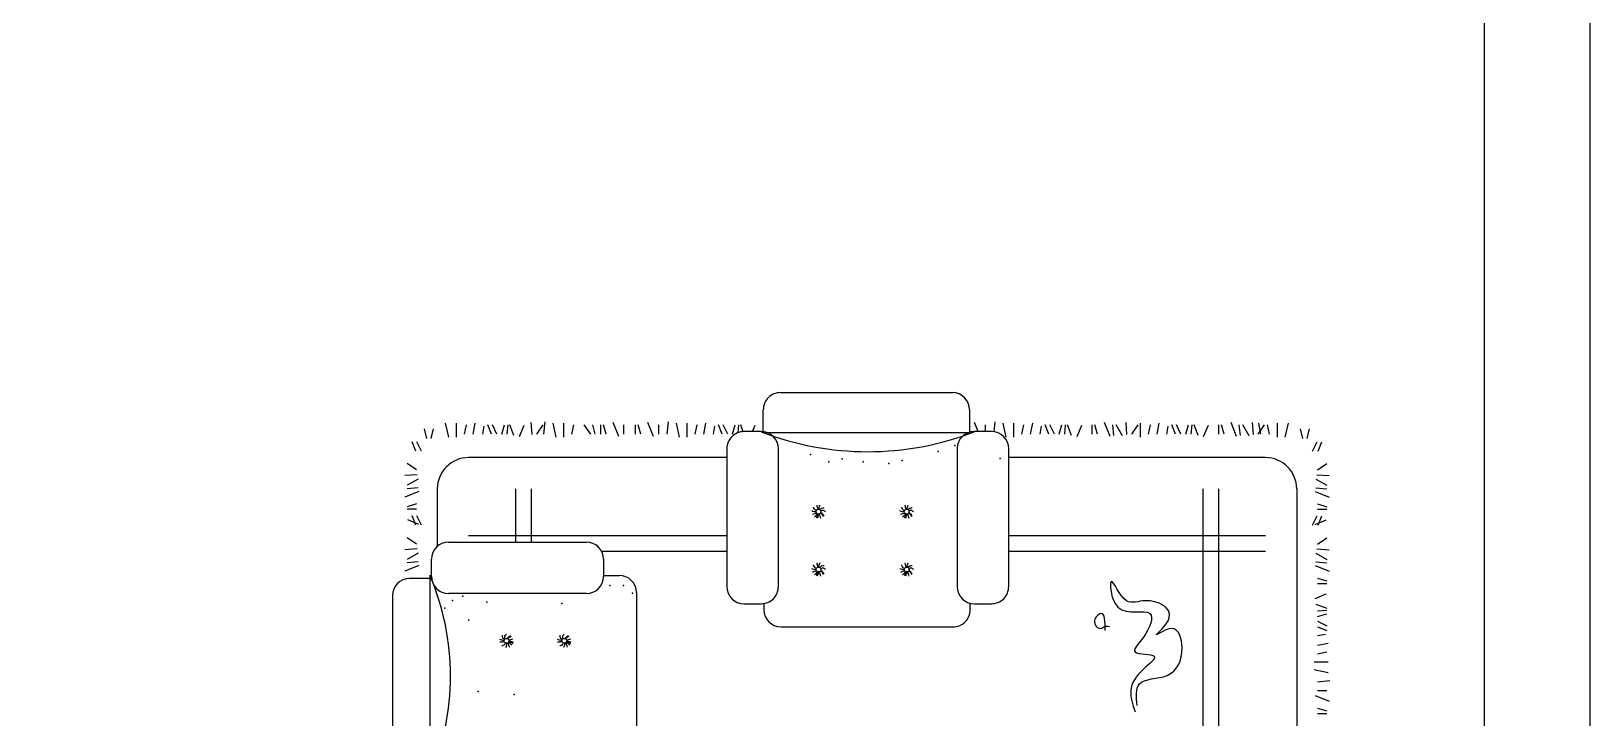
# Model space of a CAD drawing. Header units: inches. Extents: x 5.4 to 47.9, y 11.7 to 36.5.
# Drawn here: x 21.429 to 26.411, y 25.99 to 28.185 of the extents above; entities that cross this region are included whole.
import ezdxf

# ---------------------------------------------------------------- set-up
doc = ezdxf.new("R2010")
doc.units = ezdxf.units.IN
doc.header["$MEASUREMENT"] = 0
for name, color, linetype in [('02', 2, 'Continuous'), ('1', 1, 'Continuous'), ('kadrbm', 4, 'Continuous')]:
    doc.layers.add(name, color=color, linetype=linetype)

# ---------------------------------------------------------------- blocks, each defined once
blk = doc.blocks.new('kadrbm')
at = {"layer": 'kadrbm', "color": 4}
blk.add_lwpolyline([(0, 0), (0, 24.7972), (21, 24.7972), (21, 0), (0, 0)], close=True, dxfattribs=at)
blk.add_lwpolyline([(20.6631, 0.3257), (20.6631, 24.4603), (0.3369, 24.4603), (0.3369, 0.3257), (20.6631, 0.3257)], dxfattribs=at)

msp = doc.modelspace()

# ---------------------------------------------------------------- linework, layer by layer
at = {"layer": '02'}
for p, q in [((22.6938, 26.8836, -0.6857), (22.6863, 26.9135, -0.6857)), ((22.7077, 26.8836, -0.6857), (22.7144, 26.9135, -0.6857)), ((22.7636, 26.8869, -0.6857), (22.7537, 26.9318, -0.6857)), ((22.7885, 26.8869, -0.6857), (22.7885, 26.9318, -0.6857)), ((22.8139, 26.8974, -0.6857), (22.8203, 26.9273, -0.6857)), ((22.8414, 26.8974, -0.6857), (22.8482, 26.9318, -0.6857)), ((22.8725, 26.8974, -0.6857), (22.8764, 26.9225, -0.6857)), ((22.9004, 26.8974, -0.6857), (22.8882, 26.9268, -0.6857)), ((22.9177, 26.8974, -0.6857), (22.903, 26.9268, -0.6857)), ((22.9329, 26.8969, -0.6857), (22.9416, 26.9273, -0.6857)), ((22.9524, 26.9273, -0.6857), (22.9497, 26.8974, -0.6857)), ((22.9722, 26.8925, -0.6857), (22.9593, 26.9273, -0.6857)), ((22.9902, 26.8895, -0.6857), (23.0052, 26.9255, -0.6857)), ((23.0303, 26.8955, -0.6857), (23.0273, 26.9345, -0.6857)), ((23.0454, 26.8974, -0.6857), (23.0657, 26.9273, -0.6857)), ((23.0671, 26.8969, -0.6857), (23.0721, 26.9368, -0.6857)), ((23.107, 26.8869, -0.6857), (23.097, 26.9318, -0.6857)), ((23.1319, 26.8869, -0.6857), (23.1319, 26.9318, -0.6857)), ((23.1572, 26.8974, -0.6857), (23.1636, 26.9273, -0.6857)), ((23.2174, 26.8974, -0.6857), (23.196, 26.9273, -0.6857)), ((23.2312, 26.8974, -0.6857), (23.2246, 26.9273, -0.6857)), ((23.2499, 26.8974, -0.6857), (23.2499, 26.9273, -0.6857)), ((23.267, 26.8974, -0.6857), (23.258, 26.9273, -0.6857)), ((23.3068, 26.8895, -0.6857), (23.2889, 26.9345, -0.6857)), ((23.3237, 26.8974, -0.6857), (23.3237, 26.9273, -0.6857)), ((23.3609, 26.8974, -0.6857), (23.3609, 26.9273, -0.6857)), ((23.378, 26.8974, -0.6857), (23.369, 26.9273, -0.6857)), ((23.4178, 26.8895, -0.6857), (23.3999, 26.9345, -0.6857)), ((23.4347, 26.8974, -0.6857), (23.4347, 26.9273, -0.6857)), ((23.4614, 26.8969, -0.6857), (23.4664, 26.9368, -0.6857)), ((23.5012, 26.8869, -0.6857), (23.4912, 26.9318, -0.6857)), ((23.5261, 26.8869, -0.6857), (23.5261, 26.9318, -0.6857)), ((23.5514, 26.8974, -0.6857), (23.5579, 26.9273, -0.6857)), ((23.579, 26.8974, -0.6857), (23.5858, 26.9318, -0.6857)), ((23.6101, 26.8974, -0.6857), (23.614, 26.9225, -0.6857)), ((24.5703, 26.8869, -0.6857), (24.5703, 26.9318, -0.6857)), ((24.5957, 26.8974, -0.6857), (24.6021, 26.9273, -0.6857)), ((24.6232, 26.8974, -0.6857), (24.6301, 26.9318, -0.6857)), ((24.6544, 26.8974, -0.6857), (24.6582, 26.9225, -0.6857)), ((24.6822, 26.8974, -0.6857), (24.67, 26.9268, -0.6857)), ((24.6995, 26.8974, -0.6857), (24.6848, 26.9268, -0.6857)), ((24.7147, 26.8969, -0.6857), (24.7234, 26.9273, -0.6857)), ((24.7342, 26.9273, -0.6857), (24.7315, 26.8974, -0.6857)), ((24.754, 26.8925, -0.6857), (24.7412, 26.9273, -0.6857)), ((24.772, 26.8895, -0.6857), (24.787, 26.9255, -0.6857)), ((24.8206, 26.8974, -0.6857), (24.8206, 26.9273, -0.6857)), ((24.8377, 26.8974, -0.6857), (24.8287, 26.9273, -0.6857)), ((24.8775, 26.8895, -0.6857), (24.8596, 26.9345, -0.6857)), ((24.8895, 26.8925, -0.6857), (24.886, 26.9273, -0.6857)), ((24.9176, 26.8919, -0.6857), (24.8974, 26.9273, -0.6857)), ((24.9314, 26.8955, -0.6857), (24.9284, 26.9345, -0.6857)), ((24.9466, 26.8974, -0.6857), (24.9668, 26.9273, -0.6857)), ((24.9748, 26.8869, -0.6857), (24.9748, 26.9318, -0.6857)), ((25.0002, 26.8974, -0.6857), (25.0066, 26.9273, -0.6857)), ((25.0277, 26.8974, -0.6857), (25.0346, 26.9318, -0.6857)), ((25.0589, 26.8974, -0.6857), (25.0627, 26.9225, -0.6857)), ((25.0867, 26.8974, -0.6857), (25.0745, 26.9268, -0.6857)), ((25.104, 26.8974, -0.6857), (25.0893, 26.9268, -0.6857)), ((25.1192, 26.8969, -0.6857), (25.1279, 26.9273, -0.6857)), ((25.1388, 26.9273, -0.6857), (25.136, 26.8974, -0.6857)), ((25.1586, 26.8925, -0.6857), (25.1457, 26.9273, -0.6857)), ((25.1765, 26.8895, -0.6857), (25.1915, 26.9255, -0.6857)), ((25.2251, 26.8974, -0.6857), (25.2251, 26.9273, -0.6857)), ((25.2422, 26.8974, -0.6857), (25.2332, 26.9273, -0.6857)), ((25.282, 26.8895, -0.6857), (25.2641, 26.9345, -0.6857)), ((25.294, 26.8925, -0.6857), (25.2905, 26.9273, -0.6857)), ((25.3221, 26.8919, -0.6857), (25.3019, 26.9273, -0.6857)), ((25.3359, 26.8955, -0.6857), (25.3329, 26.9345, -0.6857)), ((25.3511, 26.8974, -0.6857), (25.3714, 26.9273, -0.6857)), ((25.3596, 26.8974, -0.6857), (25.3528, 26.9318, -0.6857)), ((25.3872, 26.8974, -0.6857), (25.3807, 26.9273, -0.6857)), ((25.4125, 26.8869, -0.6857), (25.4125, 26.9318, -0.6857)), ((25.4374, 26.8869, -0.6857), (25.4474, 26.9318, -0.6857)), ((25.4933, 26.8836, -0.6857), (25.4866, 26.9135, -0.6857)), ((25.5072, 26.8836, -0.6857), (25.5147, 26.9135, -0.6857)), ((22.6588, 26.8431, -0.6857), (22.6466, 26.8725, -0.6857)), ((22.6762, 26.8431, -0.6857), (22.6615, 26.8725, -0.6857)), ((25.5248, 26.8431, -0.6857), (25.5395, 26.8725, -0.6857)), ((25.5422, 26.8431, -0.6857), (25.5544, 26.8725, -0.6857)), ((22.6606, 26.7826, -0.6857), (22.6306, 26.8029, -0.6857)), ((23.6523, 26.8221, -0.6857), (22.827, 26.8221, -0.6857)), ((25.374, 26.8221, -0.6857), (24.5535, 26.8221, -0.6857)), ((25.5404, 26.7826, -0.6857), (25.5704, 26.8029, -0.6857)), ((22.6625, 26.7674, -0.6857), (22.6235, 26.7645, -0.6857)), ((22.6661, 26.7536, -0.6857), (22.6306, 26.7334, -0.6857)), ((25.5349, 26.7536, -0.6857), (25.5704, 26.7334, -0.6857)), ((25.5386, 26.7674, -0.6857), (25.5775, 26.7645, -0.6857)), ((22.6684, 26.7135, -0.6857), (22.6235, 26.6956, -0.6857)), ((22.6654, 26.7255, -0.6857), (22.6306, 26.722, -0.6857)), ((22.727, 26.7221, -0.6857), (22.727, 26.5386, -0.6857)), ((22.977, 26.7221, -0.6857), (22.977, 26.5522, -0.6857)), ((23.027, 26.7221, -0.6857), (23.027, 26.5522, -0.6857)), ((25.174, 26.7221, -0.6857), (25.174, 24.2635, -0.6857)), ((25.224, 26.7221, -0.6857), (25.224, 24.2815, -0.6857)), ((25.474, 26.7221, -0.6857), (25.474, 23.8218, -0.6857)), ((25.5326, 26.7135, -0.6857), (25.5775, 26.6956, -0.6857)), ((25.5356, 26.7255, -0.6857), (25.5704, 26.722, -0.6857)), ((22.6606, 26.6738, -0.6857), (22.6306, 26.6647, -0.6857)), ((22.6606, 26.6567, -0.6857), (22.6306, 26.6567, -0.6857)), ((25.5404, 26.6738, -0.6857), (25.5704, 26.6647, -0.6857)), ((25.5404, 26.6567, -0.6857), (25.5704, 26.6567, -0.6857)), ((22.6684, 26.608, -0.6857), (22.6325, 26.623, -0.6857)), ((22.6588, 26.6062, -0.6857), (22.6466, 26.6356, -0.6857)), ((22.6762, 26.6062, -0.6857), (22.6615, 26.6356, -0.6857)), ((25.5248, 26.6062, -0.6857), (25.5395, 26.6356, -0.6857)), ((25.5326, 26.608, -0.6857), (25.5685, 26.623, -0.6857)), ((25.5422, 26.6062, -0.6857), (25.5544, 26.6356, -0.6857)), ((22.6606, 26.5458, -0.6857), (22.6306, 26.566, -0.6857)), ((23.6523, 26.5721, -0.6857), (22.827, 26.5721, -0.6857)), ((25.374, 26.5721, -0.6857), (24.5535, 26.5721, -0.6857)), ((25.5404, 26.5458, -0.6857), (25.5704, 26.566, -0.6857)), ((22.6625, 26.5306, -0.6857), (22.6235, 26.5276, -0.6857)), ((22.6661, 26.5168, -0.6857), (22.6306, 26.4965, -0.6857)), ((23.6523, 26.5221, -0.6857), (23.2524, 26.5221, -0.6857)), ((25.374, 26.5221, -0.6857), (24.5535, 26.5221, -0.6857)), ((25.5349, 26.5168, -0.6857), (25.5704, 26.4965, -0.6857)), ((25.5386, 26.5306, -0.6857), (25.5775, 26.5276, -0.6857)), ((22.6684, 26.4767, -0.6857), (22.6235, 26.4587, -0.6857)), ((22.6654, 26.4887, -0.6857), (22.6306, 26.4852, -0.6857)), ((25.5326, 26.4767, -0.6857), (25.5775, 26.4587, -0.6857)), ((25.5356, 26.4887, -0.6857), (25.5704, 26.4852, -0.6857)), ((23.2583, 26.4456, -0.6857), (23.3083, 26.4456, -0.6857)), ((25.5404, 26.4369, -0.6857), (25.5704, 26.4279, -0.6857)), ((25.5404, 26.4198, -0.6857), (25.5704, 26.4198, -0.6857)), ((23.3633, 26.3906, -0.6857), (23.3633, 24.5206, -0.6857)), ((23.7707, 26.3556, -0.6857), (23.7707, 26.3359, -0.6857)), ((25.5326, 26.3712, -0.6857), (25.5685, 26.3862, -0.6857)), ((25.5356, 26.3532, -0.6857), (25.5704, 26.3403, -0.6857)), ((25.5399, 26.3139, -0.6857), (25.5704, 26.3226, -0.6857)), ((25.5704, 26.3334, -0.6857), (25.5404, 26.3307, -0.6857)), ((23.8257, 26.2809, -0.6857), (24.3757, 26.2809, -0.6857)), ((25.5404, 26.2987, -0.6857), (25.5698, 26.284, -0.6857)), ((25.5404, 26.2813, -0.6857), (25.5698, 26.2691, -0.6857)), ((25.5404, 26.2535, -0.6857), (25.5655, 26.2574, -0.6857)), ((25.5404, 26.2224, -0.6857), (25.5748, 26.2292, -0.6857)), ((25.53, 26.1695, -0.6857), (25.5748, 26.1695, -0.6857)), ((25.5404, 26.1948, -0.6857), (25.5704, 26.2013, -0.6857)), ((25.53, 26.1446, -0.6857), (25.5748, 26.1346, -0.6857)), ((25.5399, 26.1048, -0.6857), (25.5798, 26.1097, -0.6857)), ((25.5326, 26.0612, -0.6857), (25.5775, 26.0433, -0.6857)), ((25.5404, 26.0781, -0.6857), (25.5704, 26.0781, -0.6857)), ((25.5404, 26.0214, -0.6857), (25.5704, 26.0124, -0.6857)), ((25.5404, 26.0043, -0.6857), (25.5704, 26.0043, -0.6857))]:
    msp.add_line(p, q, dxfattribs=at)
for centre in [(23.9456, 26.6491, -0.6857), (24.2275, 26.6491, -0.6857), (23.9456, 26.4643, -0.6857), (24.2275, 26.4643, -0.6857), (22.9481, 26.2363, -0.6857), (23.1329, 26.2363, -0.6857)]:
    msp.add_circle(centre, 0.00776, dxfattribs=at)
for centre, radius, start, end in [((24.1029, 27.7805, -0.6857), 0.9395, 248.7452, 291.2555), ((22.827, 26.7221, -0.6857), 0.1, 90, 180), ((25.374, 26.7221, -0.6857), 0.1, 0, 90), ((21.9529, 26.1236, -0.6857), 0.8165, 336.7735, 23.2265), ((23.3083, 26.3906, -0.6857), 0.055, 0, 90), ((23.8257, 26.3359, -0.6857), 0.055, 180.0003, 270.0003)]:
    msp.add_arc(centre, radius, start, end, dxfattribs=at)
for points, knots in [([(23.9386, 26.6523, -0.6857), (23.9372, 26.653, -0.6857), (23.9335, 26.6546, -0.6857), (23.9309, 26.6593, -0.6857), (23.9297, 26.6626, -0.6857), (23.9294, 26.6636, -0.6857)], [0, 0, 0, 0, 4.195117, 10.720817, 13.688099, 13.688099, 13.688099, 13.688099]), ([(23.9442, 26.6567, -0.6857), (23.9433, 26.6587, -0.6857), (23.9413, 26.663, -0.6857), (23.9411, 26.6678, -0.6857), (23.941, 26.6704, -0.6857)], [0, 0, 0, 0, 5.930312, 12.843632, 12.843632, 12.843632, 12.843632]), ([(23.947, 26.6567, -0.6857), (23.9472, 26.6591, -0.6857), (23.9474, 26.6639, -0.6857), (23.9495, 26.6682, -0.6857), (23.9505, 26.6703, -0.6857)], [0, 0, 0, 0, 6.497422, 12.853051, 12.853051, 12.853051, 12.853051]), ([(23.95, 26.6555, -0.6857), (23.9516, 26.6576, -0.6857), (23.955, 26.662, -0.6857), (23.9606, 26.6618, -0.6857), (23.9634, 26.6616, -0.6857)], [0, 0, 0, 0, 6.856105, 14.205505, 14.205505, 14.205505, 14.205505]), ([(23.9523, 26.653, -0.6857), (23.9553, 26.6538, -0.6857), (23.9611, 26.6554, -0.6857), (23.9653, 26.6512, -0.6857), (23.9674, 26.6492, -0.6857)], [0, 0, 0, 0, 7.761402, 15.149629, 15.149629, 15.149629, 15.149629]), ([(24.2205, 26.6523, -0.6857), (24.219, 26.653, -0.6857), (24.2154, 26.6546, -0.6857), (24.2128, 26.6593, -0.6857), (24.2116, 26.6626, -0.6857), (24.2113, 26.6636, -0.6857)], [0, 0, 0, 0, 4.195117, 10.720817, 13.688099, 13.688099, 13.688099, 13.688099]), ([(24.2261, 26.6567, -0.6857), (24.2252, 26.6587, -0.6857), (24.2232, 26.663, -0.6857), (24.223, 26.6678, -0.6857), (24.2228, 26.6704, -0.6857)], [0, 0, 0, 0, 5.930312, 12.843632, 12.843632, 12.843632, 12.843632]), ([(24.2289, 26.6567, -0.6857), (24.2291, 26.6591, -0.6857), (24.2293, 26.6639, -0.6857), (24.2314, 26.6682, -0.6857), (24.2324, 26.6703, -0.6857)], [0, 0, 0, 0, 6.497422, 12.853051, 12.853051, 12.853051, 12.853051]), ([(24.2319, 26.6555, -0.6857), (24.2335, 26.6576, -0.6857), (24.2369, 26.662, -0.6857), (24.2424, 26.6618, -0.6857), (24.2453, 26.6616, -0.6857)], [0, 0, 0, 0, 6.856105, 14.205505, 14.205505, 14.205505, 14.205505]), ([(24.2342, 26.653, -0.6857), (24.2372, 26.6538, -0.6857), (24.243, 26.6554, -0.6857), (24.2472, 26.6512, -0.6857), (24.2493, 26.6492, -0.6857)], [0, 0, 0, 0, 7.761402, 15.149629, 15.149629, 15.149629, 15.149629]), ([(23.9379, 26.6485, -0.6857), (23.9357, 26.6484, -0.6857), (23.9308, 26.6483, -0.6857), (23.9265, 26.6505, -0.6857), (23.924, 26.6517, -0.6857)], [0, 0, 0, 0, 5.895147, 13.127489, 13.127489, 13.127489, 13.127489]), ([(23.9392, 26.6448, -0.6857), (23.9373, 26.644, -0.6857), (23.9329, 26.6422, -0.6857), (23.9284, 26.6407, -0.6857), (23.9259, 26.6399, -0.6857)], [0, 0, 0, 0, 5.674604, 12.874291, 12.874291, 12.874291, 12.874291]), ([(23.9411, 26.6428, -0.6857), (23.9401, 26.6411, -0.6857), (23.9379, 26.637, -0.6857), (23.9345, 26.6336, -0.6857), (23.9326, 26.6317, -0.6857)], [0, 0, 0, 0, 5.351689, 12.796405, 12.796405, 12.796405, 12.796405]), ([(23.9435, 26.6416, -0.6857), (23.943, 26.6403, -0.6857), (23.9415, 26.6358, -0.6857), (23.9391, 26.6317, -0.6857), (23.9375, 26.6289, -0.6857)], [0, 0, 0, 0, 3.947036, 12.81534, 12.81534, 12.81534, 12.81534]), ([(23.9457, 26.6413, -0.6857), (23.9453, 26.6398, -0.6857), (23.9441, 26.6352, -0.6857), (23.9426, 26.6307, -0.6857), (23.9416, 26.6277, -0.6857)], [0, 0, 0, 0, 4.307472, 12.949294, 12.949294, 12.949294, 12.949294]), ([(23.9477, 26.6416, -0.6857), (23.9485, 26.6396, -0.6857), (23.9503, 26.6352, -0.6857), (23.9513, 26.6307, -0.6857), (23.9519, 26.6282, -0.6857)], [0, 0, 0, 0, 6.012824, 12.754506, 12.754506, 12.754506, 12.754506]), ([(23.9518, 26.6443, -0.6857), (23.9531, 26.6434, -0.6857), (23.957, 26.6406, -0.6857), (23.9594, 26.6363, -0.6857), (23.9609, 26.6336, -0.6857)], [0, 0, 0, 0, 4.546199, 12.962709, 12.962709, 12.962709, 12.962709]), ([(23.953, 26.6467, -0.6857), (23.9543, 26.6458, -0.6857), (23.9584, 26.6429, -0.6857), (23.9609, 26.6385, -0.6857), (23.9626, 26.6354, -0.6857)], [0, 0, 0, 0, 4.266067, 13.575664, 13.575664, 13.575664, 13.575664]), ([(24.2198, 26.6485, -0.6857), (24.2176, 26.6484, -0.6857), (24.2127, 26.6483, -0.6857), (24.2083, 26.6505, -0.6857), (24.2059, 26.6517, -0.6857)], [0, 0, 0, 0, 5.895147, 13.127489, 13.127489, 13.127489, 13.127489]), ([(24.2211, 26.6448, -0.6857), (24.2192, 26.644, -0.6857), (24.2148, 26.6422, -0.6857), (24.2103, 26.6407, -0.6857), (24.2078, 26.6399, -0.6857)], [0, 0, 0, 0, 5.674604, 12.874291, 12.874291, 12.874291, 12.874291]), ([(24.2229, 26.6428, -0.6857), (24.222, 26.6411, -0.6857), (24.2198, 26.637, -0.6857), (24.2164, 26.6336, -0.6857), (24.2144, 26.6317, -0.6857)], [0, 0, 0, 0, 5.351689, 12.796405, 12.796405, 12.796405, 12.796405]), ([(24.2254, 26.6416, -0.6857), (24.2249, 26.6403, -0.6857), (24.2234, 26.6358, -0.6857), (24.221, 26.6317, -0.6857), (24.2194, 26.6289, -0.6857)], [0, 0, 0, 0, 3.947036, 12.81534, 12.81534, 12.81534, 12.81534]), ([(24.2276, 26.6413, -0.6857), (24.2272, 26.6398, -0.6857), (24.226, 26.6352, -0.6857), (24.2245, 26.6307, -0.6857), (24.2235, 26.6277, -0.6857)], [0, 0, 0, 0, 4.307472, 12.949294, 12.949294, 12.949294, 12.949294]), ([(24.2296, 26.6416, -0.6857), (24.2304, 26.6396, -0.6857), (24.2321, 26.6352, -0.6857), (24.2332, 26.6307, -0.6857), (24.2338, 26.6282, -0.6857)], [0, 0, 0, 0, 6.012824, 12.754506, 12.754506, 12.754506, 12.754506]), ([(24.2336, 26.6443, -0.6857), (24.235, 26.6434, -0.6857), (24.2389, 26.6406, -0.6857), (24.2413, 26.6363, -0.6857), (24.2428, 26.6336, -0.6857)], [0, 0, 0, 0, 4.546199, 12.962709, 12.962709, 12.962709, 12.962709]), ([(24.2349, 26.6467, -0.6857), (24.2362, 26.6458, -0.6857), (24.2403, 26.6429, -0.6857), (24.2428, 26.6385, -0.6857), (24.2445, 26.6354, -0.6857)], [0, 0, 0, 0, 4.266067, 13.575664, 13.575664, 13.575664, 13.575664]), ([(23.9379, 26.4637, -0.6857), (23.9357, 26.4637, -0.6857), (23.9308, 26.4636, -0.6857), (23.9265, 26.4658, -0.6857), (23.924, 26.467, -0.6857)], [0, 0, 0, 0, 5.895147, 13.127489, 13.127489, 13.127489, 13.127489]), ([(23.9392, 26.46, -0.6857), (23.9373, 26.4592, -0.6857), (23.9329, 26.4574, -0.6857), (23.9284, 26.456, -0.6857), (23.9259, 26.4552, -0.6857)], [0, 0, 0, 0, 5.674604, 12.874291, 12.874291, 12.874291, 12.874291]), ([(23.9386, 26.4676, -0.6857), (23.9372, 26.4682, -0.6857), (23.9335, 26.4699, -0.6857), (23.9309, 26.4745, -0.6857), (23.9297, 26.4778, -0.6857), (23.9294, 26.4788, -0.6857)], [0, 0, 0, 0, 4.195117, 10.720817, 13.688099, 13.688099, 13.688099, 13.688099]), ([(23.9411, 26.4581, -0.6857), (23.9401, 26.4563, -0.6857), (23.9379, 26.4522, -0.6857), (23.9345, 26.4489, -0.6857), (23.9326, 26.4469, -0.6857)], [0, 0, 0, 0, 5.351689, 12.796405, 12.796405, 12.796405, 12.796405]), ([(23.9435, 26.4569, -0.6857), (23.943, 26.4555, -0.6857), (23.9415, 26.4511, -0.6857), (23.9391, 26.447, -0.6857), (23.9375, 26.4442, -0.6857)], [0, 0, 0, 0, 3.947036, 12.81534, 12.81534, 12.81534, 12.81534]), ([(23.9442, 26.472, -0.6857), (23.9433, 26.474, -0.6857), (23.9413, 26.4783, -0.6857), (23.9411, 26.483, -0.6857), (23.941, 26.4856, -0.6857)], [0, 0, 0, 0, 5.930312, 12.843632, 12.843632, 12.843632, 12.843632]), ([(23.9457, 26.4566, -0.6857), (23.9453, 26.4551, -0.6857), (23.9441, 26.4505, -0.6857), (23.9426, 26.446, -0.6857), (23.9416, 26.443, -0.6857)], [0, 0, 0, 0, 4.307472, 12.949294, 12.949294, 12.949294, 12.949294]), ([(23.947, 26.472, -0.6857), (23.9472, 26.4744, -0.6857), (23.9474, 26.4791, -0.6857), (23.9495, 26.4834, -0.6857), (23.9505, 26.4856, -0.6857)], [0, 0, 0, 0, 6.497422, 12.853051, 12.853051, 12.853051, 12.853051]), ([(23.9477, 26.4569, -0.6857), (23.9485, 26.4548, -0.6857), (23.9503, 26.4505, -0.6857), (23.9513, 26.4459, -0.6857), (23.9519, 26.4435, -0.6857)], [0, 0, 0, 0, 6.012824, 12.754506, 12.754506, 12.754506, 12.754506]), ([(23.95, 26.4708, -0.6857), (23.9516, 26.4729, -0.6857), (23.955, 26.4773, -0.6857), (23.9606, 26.477, -0.6857), (23.9634, 26.4769, -0.6857)], [0, 0, 0, 0, 6.856105, 14.205505, 14.205505, 14.205505, 14.205505]), ([(23.9518, 26.4596, -0.6857), (23.9531, 26.4586, -0.6857), (23.957, 26.4558, -0.6857), (23.9594, 26.4516, -0.6857), (23.9609, 26.4488, -0.6857)], [0, 0, 0, 0, 4.546199, 12.962709, 12.962709, 12.962709, 12.962709]), ([(23.9523, 26.4682, -0.6857), (23.9553, 26.4691, -0.6857), (23.9611, 26.4707, -0.6857), (23.9653, 26.4665, -0.6857), (23.9674, 26.4644, -0.6857)], [0, 0, 0, 0, 7.761402, 15.149629, 15.149629, 15.149629, 15.149629]), ([(23.953, 26.462, -0.6857), (23.9543, 26.4611, -0.6857), (23.9584, 26.4582, -0.6857), (23.9609, 26.4537, -0.6857), (23.9626, 26.4507, -0.6857)], [0, 0, 0, 0, 4.266067, 13.575664, 13.575664, 13.575664, 13.575664]), ([(24.2198, 26.4637, -0.6857), (24.2176, 26.4637, -0.6857), (24.2127, 26.4636, -0.6857), (24.2083, 26.4658, -0.6857), (24.2059, 26.467, -0.6857)], [0, 0, 0, 0, 5.895147, 13.127489, 13.127489, 13.127489, 13.127489]), ([(24.2211, 26.46, -0.6857), (24.2192, 26.4592, -0.6857), (24.2148, 26.4574, -0.6857), (24.2103, 26.456, -0.6857), (24.2078, 26.4552, -0.6857)], [0, 0, 0, 0, 5.674604, 12.874291, 12.874291, 12.874291, 12.874291]), ([(24.2205, 26.4676, -0.6857), (24.219, 26.4682, -0.6857), (24.2154, 26.4699, -0.6857), (24.2128, 26.4745, -0.6857), (24.2116, 26.4778, -0.6857), (24.2113, 26.4788, -0.6857)], [0, 0, 0, 0, 4.195117, 10.720817, 13.688099, 13.688099, 13.688099, 13.688099]), ([(24.2229, 26.4581, -0.6857), (24.222, 26.4563, -0.6857), (24.2198, 26.4522, -0.6857), (24.2164, 26.4489, -0.6857), (24.2144, 26.4469, -0.6857)], [0, 0, 0, 0, 5.351689, 12.796405, 12.796405, 12.796405, 12.796405]), ([(24.2254, 26.4569, -0.6857), (24.2249, 26.4555, -0.6857), (24.2234, 26.4511, -0.6857), (24.221, 26.447, -0.6857), (24.2194, 26.4442, -0.6857)], [0, 0, 0, 0, 3.947036, 12.81534, 12.81534, 12.81534, 12.81534]), ([(24.2261, 26.472, -0.6857), (24.2252, 26.474, -0.6857), (24.2232, 26.4783, -0.6857), (24.223, 26.483, -0.6857), (24.2228, 26.4856, -0.6857)], [0, 0, 0, 0, 5.930312, 12.843632, 12.843632, 12.843632, 12.843632]), ([(24.2276, 26.4566, -0.6857), (24.2272, 26.4551, -0.6857), (24.226, 26.4505, -0.6857), (24.2245, 26.446, -0.6857), (24.2235, 26.443, -0.6857)], [0, 0, 0, 0, 4.307472, 12.949294, 12.949294, 12.949294, 12.949294]), ([(24.2289, 26.472, -0.6857), (24.2291, 26.4744, -0.6857), (24.2293, 26.4791, -0.6857), (24.2314, 26.4834, -0.6857), (24.2324, 26.4856, -0.6857)], [0, 0, 0, 0, 6.497422, 12.853051, 12.853051, 12.853051, 12.853051]), ([(24.2296, 26.4569, -0.6857), (24.2304, 26.4548, -0.6857), (24.2321, 26.4505, -0.6857), (24.2332, 26.4459, -0.6857), (24.2338, 26.4435, -0.6857)], [0, 0, 0, 0, 6.012824, 12.754506, 12.754506, 12.754506, 12.754506]), ([(24.2319, 26.4708, -0.6857), (24.2335, 26.4729, -0.6857), (24.2369, 26.4773, -0.6857), (24.2424, 26.477, -0.6857), (24.2453, 26.4769, -0.6857)], [0, 0, 0, 0, 6.856105, 14.205505, 14.205505, 14.205505, 14.205505]), ([(24.2336, 26.4596, -0.6857), (24.235, 26.4586, -0.6857), (24.2389, 26.4558, -0.6857), (24.2413, 26.4516, -0.6857), (24.2428, 26.4488, -0.6857)], [0, 0, 0, 0, 4.546199, 12.962709, 12.962709, 12.962709, 12.962709]), ([(24.2342, 26.4682, -0.6857), (24.2372, 26.4691, -0.6857), (24.243, 26.4707, -0.6857), (24.2472, 26.4665, -0.6857), (24.2493, 26.4644, -0.6857)], [0, 0, 0, 0, 7.761402, 15.149629, 15.149629, 15.149629, 15.149629]), ([(24.2349, 26.462, -0.6857), (24.2362, 26.4611, -0.6857), (24.2403, 26.4582, -0.6857), (24.2428, 26.4537, -0.6857), (24.2445, 26.4507, -0.6857)], [0, 0, 0, 0, 4.266067, 13.575664, 13.575664, 13.575664, 13.575664]), ([(22.9442, 26.243, -0.6857), (22.9434, 26.2459, -0.6857), (22.9418, 26.2517, -0.6857), (22.946, 26.2559, -0.6857), (22.948, 26.258, -0.6857)], [0, 0, 0, 0, 7.761402, 15.149629, 15.149629, 15.149629, 15.149629]), ([(23.1289, 26.243, -0.6857), (23.1281, 26.2459, -0.6857), (23.1265, 26.2517, -0.6857), (23.1307, 26.2559, -0.6857), (23.1328, 26.258, -0.6857)], [0, 0, 0, 0, 7.761402, 15.149629, 15.149629, 15.149629, 15.149629]), ([(22.9405, 26.2348, -0.6857), (22.9385, 26.2339, -0.6857), (22.9342, 26.2319, -0.6857), (22.9294, 26.2317, -0.6857), (22.9268, 26.2316, -0.6857)], [0, 0, 0, 0, 5.930312, 12.843632, 12.843632, 12.843632, 12.843632]), ([(22.9405, 26.2377, -0.6857), (22.9381, 26.2378, -0.6857), (22.9333, 26.2381, -0.6857), (22.929, 26.2401, -0.6857), (22.9269, 26.2411, -0.6857)], [0, 0, 0, 0, 6.497422, 12.853051, 12.853051, 12.853051, 12.853051]), ([(22.9449, 26.2292, -0.6857), (22.9442, 26.2278, -0.6857), (22.9426, 26.2241, -0.6857), (22.9379, 26.2215, -0.6857), (22.9346, 26.2204, -0.6857), (22.9336, 26.22, -0.6857)], [0, 0, 0, 0, 4.195117, 10.720817, 13.688099, 13.688099, 13.688099, 13.688099]), ([(22.9417, 26.2406, -0.6857), (22.9396, 26.2422, -0.6857), (22.9352, 26.2456, -0.6857), (22.9354, 26.2512, -0.6857), (22.9356, 26.254, -0.6857)], [0, 0, 0, 0, 6.856105, 14.205505, 14.205505, 14.205505, 14.205505]), ([(22.9487, 26.2285, -0.6857), (22.9487, 26.2263, -0.6857), (22.9489, 26.2214, -0.6857), (22.9467, 26.2171, -0.6857), (22.9455, 26.2146, -0.6857)], [0, 0, 0, 0, 5.895147, 13.127489, 13.127489, 13.127489, 13.127489]), ([(22.9505, 26.2436, -0.6857), (22.9514, 26.2449, -0.6857), (22.9543, 26.249, -0.6857), (22.9587, 26.2515, -0.6857), (22.9618, 26.2532, -0.6857)], [0, 0, 0, 0, 4.266067, 13.575664, 13.575664, 13.575664, 13.575664]), ([(22.9524, 26.2298, -0.6857), (22.9532, 26.2279, -0.6857), (22.955, 26.2235, -0.6857), (22.9565, 26.219, -0.6857), (22.9573, 26.2165, -0.6857)], [0, 0, 0, 0, 5.674604, 12.874291, 12.874291, 12.874291, 12.874291]), ([(22.9529, 26.2424, -0.6857), (22.9538, 26.2437, -0.6857), (22.9566, 26.2476, -0.6857), (22.9609, 26.25, -0.6857), (22.9636, 26.2515, -0.6857)], [0, 0, 0, 0, 4.546199, 12.962709, 12.962709, 12.962709, 12.962709]), ([(22.9544, 26.2317, -0.6857), (22.9561, 26.2307, -0.6857), (22.9602, 26.2285, -0.6857), (22.9636, 26.2251, -0.6857), (22.9655, 26.2232, -0.6857)], [0, 0, 0, 0, 5.351689, 12.796405, 12.796405, 12.796405, 12.796405]), ([(22.9556, 26.2383, -0.6857), (22.9576, 26.2391, -0.6857), (22.962, 26.2409, -0.6857), (22.9665, 26.2419, -0.6857), (22.9689, 26.2425, -0.6857)], [0, 0, 0, 0, 6.012824, 12.754506, 12.754506, 12.754506, 12.754506]), ([(22.9556, 26.2341, -0.6857), (22.9569, 26.2336, -0.6857), (22.9614, 26.2321, -0.6857), (22.9655, 26.2297, -0.6857), (22.9683, 26.2281, -0.6857)], [0, 0, 0, 0, 3.947036, 12.81534, 12.81534, 12.81534, 12.81534]), ([(22.9559, 26.2363, -0.6857), (22.9574, 26.2359, -0.6857), (22.962, 26.2348, -0.6857), (22.9665, 26.2332, -0.6857), (22.9695, 26.2322, -0.6857)], [0, 0, 0, 0, 4.307472, 12.949294, 12.949294, 12.949294, 12.949294]), ([(23.1252, 26.2377, -0.6857), (23.1228, 26.2378, -0.6857), (23.1181, 26.2381, -0.6857), (23.1138, 26.2401, -0.6857), (23.1116, 26.2411, -0.6857)], [0, 0, 0, 0, 6.497422, 12.853051, 12.853051, 12.853051, 12.853051]), ([(23.1252, 26.2348, -0.6857), (23.1232, 26.2339, -0.6857), (23.1189, 26.2319, -0.6857), (23.1142, 26.2317, -0.6857), (23.1116, 26.2316, -0.6857)], [0, 0, 0, 0, 5.930312, 12.843632, 12.843632, 12.843632, 12.843632]), ([(23.1296, 26.2292, -0.6857), (23.129, 26.2278, -0.6857), (23.1273, 26.2241, -0.6857), (23.1227, 26.2215, -0.6857), (23.1194, 26.2204, -0.6857), (23.1184, 26.22, -0.6857)], [0, 0, 0, 0, 4.195117, 10.720817, 13.688099, 13.688099, 13.688099, 13.688099]), ([(23.1264, 26.2406, -0.6857), (23.1243, 26.2422, -0.6857), (23.1199, 26.2456, -0.6857), (23.1202, 26.2512, -0.6857), (23.1203, 26.254, -0.6857)], [0, 0, 0, 0, 6.856105, 14.205505, 14.205505, 14.205505, 14.205505]), ([(23.1334, 26.2285, -0.6857), (23.1335, 26.2263, -0.6857), (23.1336, 26.2214, -0.6857), (23.1314, 26.2171, -0.6857), (23.1302, 26.2146, -0.6857)], [0, 0, 0, 0, 5.895147, 13.127489, 13.127489, 13.127489, 13.127489]), ([(23.1352, 26.2436, -0.6857), (23.1361, 26.2449, -0.6857), (23.139, 26.249, -0.6857), (23.1435, 26.2515, -0.6857), (23.1465, 26.2532, -0.6857)], [0, 0, 0, 0, 4.266067, 13.575664, 13.575664, 13.575664, 13.575664]), ([(23.1372, 26.2298, -0.6857), (23.138, 26.2279, -0.6857), (23.1398, 26.2235, -0.6857), (23.1412, 26.219, -0.6857), (23.142, 26.2165, -0.6857)], [0, 0, 0, 0, 5.674604, 12.874291, 12.874291, 12.874291, 12.874291]), ([(23.1376, 26.2424, -0.6857), (23.1386, 26.2437, -0.6857), (23.1414, 26.2476, -0.6857), (23.1456, 26.25, -0.6857), (23.1484, 26.2515, -0.6857)], [0, 0, 0, 0, 4.546199, 12.962709, 12.962709, 12.962709, 12.962709]), ([(23.1391, 26.2317, -0.6857), (23.1408, 26.2307, -0.6857), (23.145, 26.2285, -0.6857), (23.1483, 26.2251, -0.6857), (23.1503, 26.2232, -0.6857)], [0, 0, 0, 0, 5.351689, 12.796405, 12.796405, 12.796405, 12.796405]), ([(23.1403, 26.2383, -0.6857), (23.1424, 26.2391, -0.6857), (23.1467, 26.2409, -0.6857), (23.1513, 26.2419, -0.6857), (23.1537, 26.2425, -0.6857)], [0, 0, 0, 0, 6.012824, 12.754506, 12.754506, 12.754506, 12.754506]), ([(23.1403, 26.2341, -0.6857), (23.1417, 26.2336, -0.6857), (23.1461, 26.2321, -0.6857), (23.1502, 26.2297, -0.6857), (23.153, 26.2281, -0.6857)], [0, 0, 0, 0, 3.947036, 12.81534, 12.81534, 12.81534, 12.81534]), ([(23.1406, 26.2363, -0.6857), (23.1421, 26.2359, -0.6857), (23.1467, 26.2348, -0.6857), (23.1512, 26.2332, -0.6857), (23.1542, 26.2322, -0.6857)], [0, 0, 0, 0, 4.307472, 12.949294, 12.949294, 12.949294, 12.949294])]:
    msp.add_open_spline(points, degree=3, knots=knots, dxfattribs=at)
for points in [[(24.964, 26.0299, -0.6857), (24.9709, 26.0982, -0.6857), (25.0597, 26.1256, -0.6857), (25.1075, 26.2143, -0.6857), (25.0733, 26.2758, -0.6857), (25.0255, 26.2553, -0.6857), (25.0665, 26.31, -0.6857), (24.9914, 26.3646, -0.6857), (24.9299, 26.3646, -0.6857), (24.882, 26.4261, -0.6857), (24.9025, 26.3441, -0.6857), (25.005, 26.3236, -0.6857), (24.9845, 26.2485, -0.6857), (24.9572, 26.2007, -0.6857), (25.0187, 26.187, -0.6857), (24.9845, 26.146, -0.6857), (24.9435, 26.0777, -0.6857), (24.9572, 26.0094, -0.6857)], [(24.8615, 26.269, -0.6857), (24.8479, 26.3236, -0.6857), (24.8274, 26.2963, -0.6857), (24.8479, 26.2758, -0.6857), (24.8615, 26.2826, -0.6857), (24.8752, 26.2826, -0.6857)]]:
    msp.add_spline(points, degree=3, dxfattribs=at)
for p in [(23.3221, 26.4131, -0.6857), (23.3509, 26.3891, -0.6857), (22.9725, 26.0644, -0.6857)]:
    msp.add_point(p, dxfattribs=at)
at = {"layer": '1'}
for p, q in [((23.8239, 27.0297, -0.6857), (24.3733, 27.0297, -0.6857)), ((23.7689, 26.9014, -0.6857), (23.7689, 26.9747, -0.6857)), ((24.4283, 26.9747, -0.6857), (24.4283, 26.9014, -0.6857)), ((23.638, 26.8974, -0.6857), (23.6257, 26.9268, -0.6857)), ((23.6553, 26.8974, -0.6857), (23.6406, 26.9268, -0.6857)), ((23.6705, 26.8969, -0.6857), (23.6792, 26.9273, -0.6857)), ((23.69, 26.9273, -0.6857), (23.6876, 26.9013, -0.6857)), ((23.7052, 26.9049, -0.6857), (23.6969, 26.9273, -0.6857)), ((23.7623, 26.905, -0.6857), (23.7073, 26.905, -0.6857)), ((23.7342, 26.905, -0.6857), (23.7428, 26.9255, -0.6857)), ((23.7756, 26.9033, -0.6857), (23.774, 26.9005, -0.6857)), ((24.4985, 26.905, -0.6857), (24.4435, 26.905, -0.6857)), ((24.4559, 26.905, -0.6857), (24.4441, 26.9345, -0.6857)), ((24.4789, 26.905, -0.6857), (24.4789, 26.9273, -0.6857)), ((24.5065, 26.9044, -0.6857), (24.5106, 26.9368, -0.6857)), ((24.5454, 26.8869, -0.6857), (24.5355, 26.9318, -0.6857)), ((24.4283, 26.9014, -0.6857), (23.7689, 26.9014, -0.6857)), ((23.6523, 26.85, -0.6857), (23.6523, 26.41, -0.6857)), ((23.8173, 26.41, -0.6857), (23.8173, 26.85, -0.6857)), ((24.3885, 26.85, -0.6857), (24.3885, 26.41, -0.6857)), ((24.5535, 26.41, -0.6857), (24.5535, 26.85, -0.6857)), ((22.7633, 26.5522, -0.6857), (23.2033, 26.5522, -0.6857)), ((22.7083, 26.4422, -0.6857), (22.7083, 26.4972, -0.6857)), ((23.2583, 26.4972, -0.6857), (23.2583, 26.4422, -0.6857)), ((22.7118, 26.4353, -0.6857), (22.6385, 26.4353, -0.6857)), ((22.7033, 26.4456, -0.6857), (22.7033, 24.3135, -0.6857)), ((22.7033, 26.4456, -0.6857), (22.7083, 26.4456, -0.6857)), ((22.5835, 26.3803, -0.6857), (22.5835, 24.5206, -0.6857)), ((23.2033, 26.3872, -0.6857), (22.7633, 26.3872, -0.6857)), ((23.7073, 26.355, -0.6857), (23.7623, 26.355, -0.6857)), ((24.4307, 26.3359, -0.6857), (24.4307, 26.3565, -0.6857)), ((24.4435, 26.355, -0.6857), (24.4985, 26.355, -0.6857))]:
    msp.add_line(p, q, dxfattribs=at)
for centre, start, end in [((23.8239, 26.9747, -0.6857), 90.0003, 180.0003), ((24.3733, 26.9747, -0.6857), 0.0003, 90.0003), ((23.7073, 26.85, -0.6857), 90.0003, 180.0003), ((23.7623, 26.85, -0.6857), 0.0003, 90.0003), ((24.4435, 26.85, -0.6857), 90.0003, 180.0003), ((24.4985, 26.85, -0.6857), 0.0003, 90.0003), ((22.7633, 26.4972, -0.6857), 90, 180), ((23.2033, 26.4972, -0.6857), 0, 90), ((22.6385, 26.3803, -0.6857), 90, 180), ((22.7633, 26.4422, -0.6857), 180, 270), ((23.2033, 26.4422, -0.6857), 270, 0), ((23.7073, 26.41, -0.6857), 180.0003, 270.0003), ((23.7623, 26.41, -0.6857), 270.0003, 0.0003), ((24.4435, 26.41, -0.6857), 180.0003, 270.0003), ((24.4985, 26.41, -0.6857), 270.0003, 0.0003), ((24.3757, 26.3359, -0.6857), 270.0003, 0.0003)]:
    msp.add_arc(centre, 0.055, start, end, dxfattribs=at)
for p in [(24.381, 26.861, -0.6857), (23.9204, 26.8322, -0.6857), (23.978, 26.8082, -0.6857), (24.0212, 26.8178, -0.6857), (24.0883, 26.8082, -0.6857), (24.1699, 26.8034, -0.6857), (24.2131, 26.813, -0.6857), (24.3282, 26.8418, -0.6857), (24.5266, 26.8192, -0.6857), (23.2789, 26.4131, -0.6857), (22.7272, 26.3795, -0.6857), (22.7752, 26.3651, -0.6857), (22.8088, 26.3795, -0.6857), (22.8855, 26.3603, -0.6857), (23.1254, 26.3555, -0.6857), (22.7512, 26.3411, -0.6857), (22.828, 26.3026, -0.6857), (22.8574, 26.074, -0.6857)]:
    msp.add_point(p, dxfattribs=at)

# ---------------------------------------------------------------- block references
at = {"layer": 'kadrbm'}
msp.add_blockref('kadrbm', (5.4109, 11.6597), dxfattribs=at)

doc.saveas('drawing.dxf')
